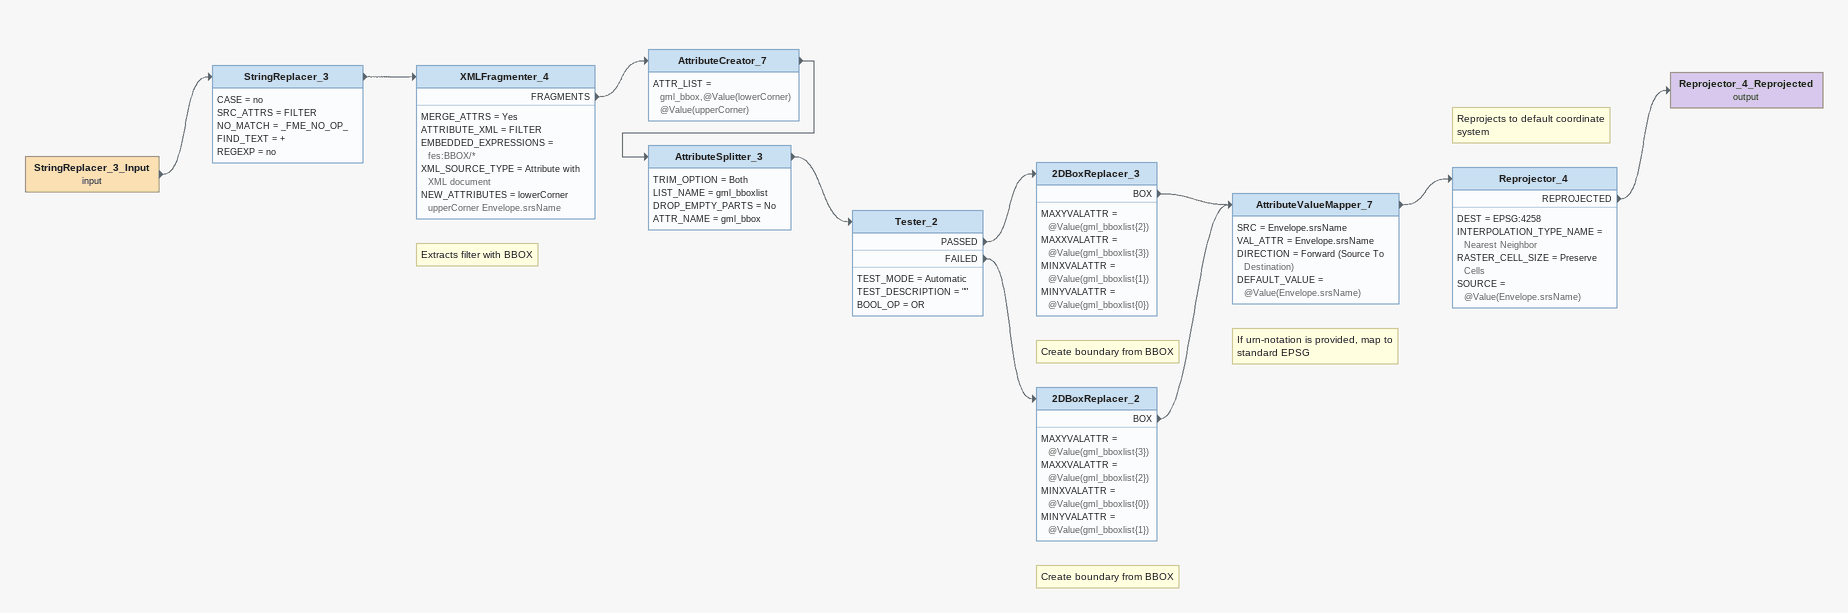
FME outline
StringReplacer_3_Input (input)
    -> StringReplacer_3
StringReplacer_3
    CASE = no
    SRC_ATTRS = FILTER
    NO_MATCH = _FME_NO_OP_
    FIND_TEXT = +
    REGEXP = no
    -> XMLFragmenter_4
Note: Extracts filter with BBOX
XMLFragmenter_4
    MERGE_ATTRS = Yes
    ATTRIBUTE_XML = FILTER
    EMBEDDED_EXPRESSIONS = fes:BBOX/*
    XML_SOURCE_TYPE = Attribute with XML document
    NEW_ATTRIBUTES = lowerCorner upperCorner Envelope.srsName
    FRAGMENTS -> AttributeCreator_7
AttributeCreator_7
    ATTR_LIST = gml_bbox,@Value(lowerCorner) @Value(upperCorner)
    -> AttributeSplitter_3
AttributeSplitter_3
    TRIM_OPTION = Both
    LIST_NAME = gml_bboxlist
    DROP_EMPTY_PARTS = No
    ATTR_NAME = gml_bbox
    -> Tester_2
Tester_2
    TEST_MODE = Automatic
    TEST_DESCRIPTION = ""
    BOOL_OP = OR
    PASSED -> 2DBoxReplacer_3
    FAILED -> 2DBoxReplacer_2
Note: Create boundary from BBOX
2DBoxReplacer_3
    MAXYVALATTR = @Value(gml_bboxlist{2})
    MAXXVALATTR = @Value(gml_bboxlist{3})
    MINXVALATTR = @Value(gml_bboxlist{1})
    MINYVALATTR = @Value(gml_bboxlist{0})
    BOX -> AttributeValueMapper_7
Note: Create boundary from BBOX
2DBoxReplacer_2
    MAXYVALATTR = @Value(gml_bboxlist{3})
    MAXXVALATTR = @Value(gml_bboxlist{2})
    MINXVALATTR = @Value(gml_bboxlist{0})
    MINYVALATTR = @Value(gml_bboxlist{1})
    BOX -> AttributeValueMapper_7
Note: If urn-notation is provided, map to standard EPSG
AttributeValueMapper_7
    SRC = Envelope.srsName
    VAL_ATTR = Envelope.srsName
    DIRECTION = Forward (Source To Destination)
    DEFAULT_VALUE = @Value(Envelope.srsName)
    -> Reprojector_4
Note: Reprojects to default coordinate system
Reprojector_4
    DEST = EPSG:4258
    INTERPOLATION_TYPE_NAME = Nearest Neighbor
    RASTER_CELL_SIZE = Preserve Cells
    SOURCE = @Value(Envelope.srsName)
    REPROJECTED -> Reprojector_4_Reprojected (output)
Reprojector_4_Reprojected (output)
